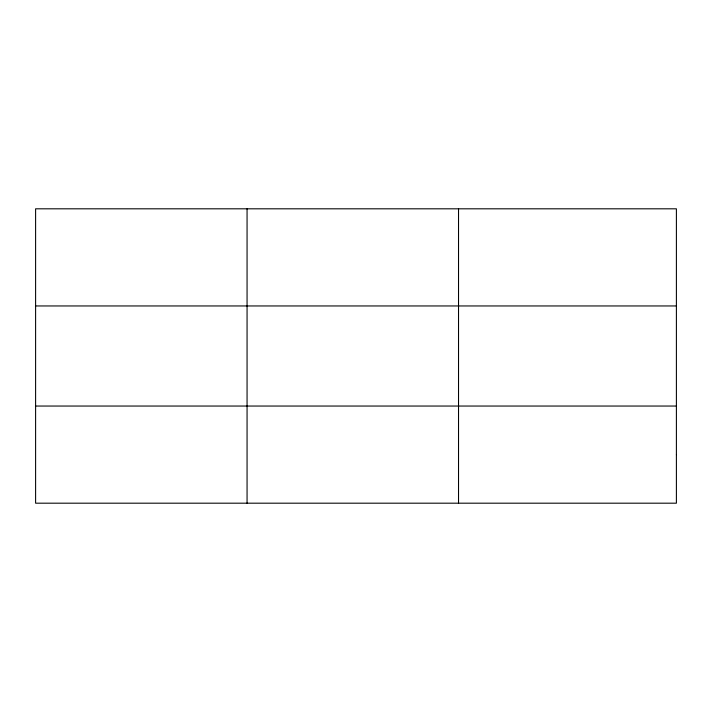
<?xml version="1.0" encoding="UTF-8"?>
<svg xmlns="http://www.w3.org/2000/svg" width="712" height="712" viewBox="0 0 712 712"><rect width="100%" height="100%" fill="white"/><g stroke="black" fill="none" stroke-linecap="round" stroke-linejoin="round"><path stroke-width="1.07" d="M247.064 208.812L247.064 503.188M458.528 208.812L458.528 503.188M35.6 305.955L676.4 305.955M35.6 406.045L676.4 406.045M676.4 454.612L676.4 503.188L35.6 503.188L35.6 208.812L676.4 208.812L676.4 454.612"/></g></svg>
